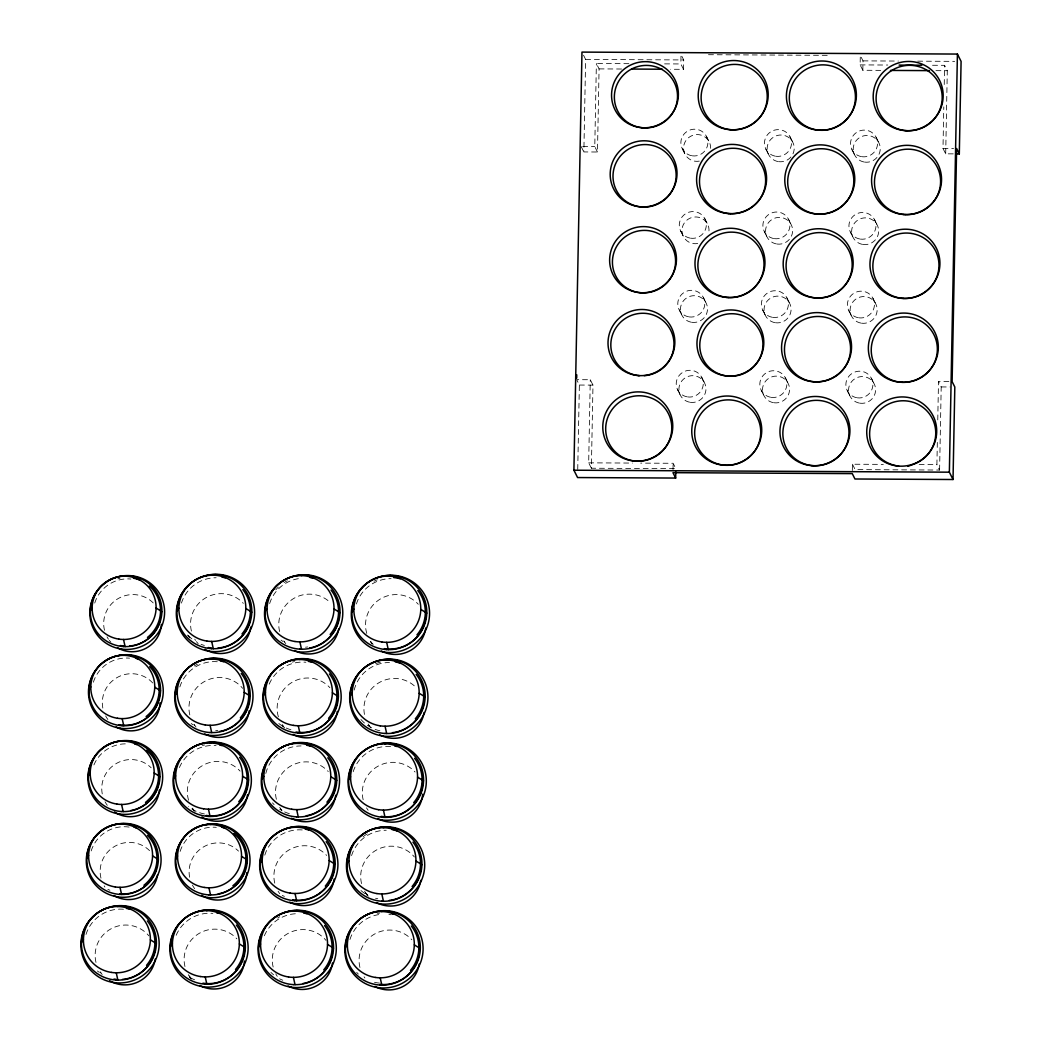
<?xml version="1.0" encoding="UTF-8"?>
<svg xmlns="http://www.w3.org/2000/svg" width="1042" height="1042" viewBox="0 0 1042 1042"><rect width="100%" height="100%" fill="white"/><g stroke="black" fill="none" stroke-linecap="round" stroke-linejoin="round"><path stroke-width="0.75" stroke-dasharray="5 3.75" d="M577.737 469.434L579.365 385.045L576.669 379.666L590.28 379.731L592.976 385.11L591.374 468.223L675.828 468.666L673.145 463.286L640.648 463.117M628.86 63.679L596.376 63.51L599.072 68.889L597.47 152.002L583.859 151.937L585.63 59.433L582.582 53.324M591.374 468.223L588.678 462.843L590.28 379.731M597.47 152.002L594.774 146.622L596.376 63.51M673.015 469.551L673.145 463.286M683.526 69.332L680.83 63.953L681.012 54.562L683.708 59.941L683.526 69.332L670.54 69.267M852.317 470.489L852.447 464.224L883.329 464.38M862.828 70.27L860.132 64.891L860.314 55.5L863.01 60.879L862.828 70.27L880.698 70.374M852.447 464.224L855.143 469.603L939.597 470.046L936.901 464.667L937.331 442.29M937.761 419.913L938.503 381.554L949.093 381.606M953.261 153.864L945.693 153.825L942.997 148.446L943.792 106.896M944.234 84.519L944.599 65.333L929.985 65.255M939.597 470.046L941.2 386.934L938.503 381.554M945.693 153.825L947.295 70.713L944.599 65.333M708.482 54.705L829.627 55.343M585.63 59.433L683.708 59.941M863.01 60.879L898.386 61.061M917.676 61.165L954.654 61.361M664.588 63.875L680.83 63.953M860.132 64.891L887.745 65.034M599.072 68.889L621.813 69.019M935.924 70.661L947.295 70.713M582.673 146.557L594.774 146.622M942.997 148.446L953.586 148.498M579.365 385.045L592.976 385.11M941.2 386.934L950.278 386.986M588.678 462.843L632.533 463.065M919.148 464.576L936.901 464.667M109.254 640.335L110.882 642.211M371.382 642.51L373.14 644.594M282.981 725.922L284.74 728.019M196.404 641.598L198.162 643.682M366.523 894.114L368.282 896.198M193.174 809.334L194.932 811.418M189.944 977.07L191.702 979.154M284.166 641.468L285.808 643.63M194.359 724.867L196 727.029M100.54 972.355L102.181 974.517M368.907 725.193L370.431 727.42M365.677 892.916L367.201 895.156L366.094 893.528M280.519 808.605L282.03 810.832M189.097 975.872L190.608 978.112L189.514 976.471M370.939 641.924L372.046 643.552L370.535 641.325A30.322 29.814 -26.6 0 0 372.281 643.669M282.551 725.336L283.645 726.964L282.135 724.737A30.322 29.814 -26.6 0 0 283.88 727.082M192.744 808.735L193.851 810.376L192.327 808.136A30.322 29.814 -26.6 0 0 194.072 810.481M876.101 137.231L878.797 142.624M851.978 149.696L854.674 155.076M874.512 219.615L877.208 224.994M850.389 232.079L853.085 237.459M872.988 298.338L875.684 303.717M790.044 136.789L792.741 142.168M848.878 310.79L851.574 316.169M765.935 149.24L768.631 154.62M871.451 378.337L874.147 383.717M788.455 219.159L791.152 224.551M847.341 390.789L850.025 396.181M764.346 231.624L767.042 237.003M706.45 136.346L709.146 141.725M786.944 297.882L789.641 303.261M682.328 148.811L685.024 154.19M762.822 310.334L765.518 315.726M785.394 377.881L788.091 383.274M704.861 218.729L707.557 224.108M761.285 390.346L763.981 395.726M680.752 231.181L683.435 236.56M703.35 297.439L706.033 302.831M679.228 309.904L681.924 315.283M701.8 377.451L704.496 382.831M581.162 146.544L583.859 151.937M677.691 389.903L680.387 395.283M697.723 243.515A13.572 13.338 -26.6 0 1 682.002 231.35A13.572 13.338 -26.6 0 1 696.056 216.957A13.572 13.338 -26.6 0 1 708.886 232.079M699.312 161.132A13.572 13.338 -26.6 0 1 683.617 149.423A13.572 13.338 -26.6 0 1 696.72 134.587A13.572 13.338 -26.6 0 1 710.605 148.329M107.313 805.31A28.968 28.473 -26.6 0 1 105.06 801.78M102.259 793.9A28.968 28.473 -26.6 0 1 151.155 767.772M93.923 764.932A34.086 33.513 -26.6 0 1 128.961 744.001M100.957 972.954A30.322 29.814 -26.6 0 1 100.11 971.756M95.994 962.43A30.322 29.814 -26.6 0 1 148.837 935.807M86.017 934.44A35.688 35.076 -26.6 0 1 123.881 909.262M99.342 972.368A35.688 35.076 -26.6 0 1 97.375 970.975M108.446 639.202A28.968 28.473 -26.6 0 1 107 636.805M104.5 630.293A28.968 28.473 -26.6 0 1 154.06 603.8M94.731 603.071A34.086 33.513 -26.6 0 1 130.901 579.026M117.837 578.831A34.086 33.513 -26.6 0 1 119.947 578.323M107.886 719.488A28.968 28.473 -26.6 0 1 105.646 715.958M102.832 708.078A28.968 28.473 -26.6 0 1 152.705 682.953M93.376 682.223A34.086 33.513 -26.6 0 1 129.547 658.166M104.903 887.042A28.968 28.473 -26.6 0 1 104.161 885.869M100.97 878.146A28.968 28.473 -26.6 0 1 149.566 850.637M91.188 850.923A34.086 33.513 -26.6 0 1 130.484 827.309M109.918 890.246A34.086 33.513 -26.6 0 1 107.86 889.347M195.557 640.4A30.322 29.814 -26.6 0 1 194.763 639.176M191.428 631.087A30.322 29.814 -26.6 0 1 243.32 603.344M189.826 637.704A35.688 35.076 -26.6 0 1 187.417 634.995M181.451 603.084A35.688 35.076 -26.6 0 1 216.124 577.75M204.362 645.454A35.688 35.076 -26.6 0 1 201.08 644.321M191.858 638.863A35.688 35.076 -26.6 0 1 187.534 634.63M284.596 642.067A30.322 29.814 -26.6 0 1 283.75 640.869M279.621 631.543A30.322 29.814 -26.6 0 1 330.483 602.758M269.644 603.552A35.688 35.076 -26.6 0 1 301.112 578.336M307.703 646.939A35.688 35.076 -26.6 0 1 305.514 647.199M282.968 641.481A35.688 35.076 -26.6 0 1 281.001 640.075M275.817 589.785A35.688 35.076 -26.6 0 1 278.331 587.102M284.101 582.556A35.688 35.076 -26.6 0 1 287.266 580.772M366.784 633.419A30.322 29.814 -26.6 0 1 418.285 604.269M356.416 603.995A35.688 35.076 -26.6 0 1 391.102 578.662M372.841 643.761A35.688 35.076 -26.6 0 1 370.757 642.575M374.039 581.228A35.688 35.076 -26.6 0 1 377.308 579.782M369.754 726.378A30.322 29.814 -26.6 0 1 368.126 723.956M364.466 714.434A30.322 29.814 -26.6 0 1 416.67 688.137M354.202 690.051A35.688 35.076 -26.6 0 1 389.487 662.53M379.913 730.794A35.688 35.076 -26.6 0 1 360.897 719.423M375.693 663.65A35.688 35.076 -26.6 0 1 382.349 661.8M278.383 716.831A30.322 29.814 -26.6 0 1 329.884 687.681M269.214 684.151A35.688 35.076 -26.6 0 1 305.892 662.243M290.939 729.778A35.688 35.076 -26.6 0 1 278.435 723.2M292.242 662.1A35.688 35.076 -26.6 0 1 294.456 661.566M194.789 725.466A30.322 29.814 -26.6 0 1 193.942 724.268M189.813 714.955A30.322 29.814 -26.6 0 1 242.656 688.319M179.836 686.952A35.688 35.076 -26.6 0 1 217.7 661.774M217.895 730.351A35.688 35.076 -26.6 0 1 215.707 730.598M193.161 724.893A35.688 35.076 -26.6 0 1 191.194 723.487M194.294 665.968A35.688 35.076 -26.6 0 1 197.459 664.171M188.576 800.23A30.322 29.814 -26.6 0 1 240.077 771.08M179.406 767.55A35.688 35.076 -26.6 0 1 216.085 745.642M204.427 813.971A35.688 35.076 -26.6 0 1 188.628 806.599M202.435 745.499A35.688 35.076 -26.6 0 1 204.649 744.965M281.353 809.803A30.322 29.814 -26.6 0 1 279.725 807.368M276.377 799.279A30.322 29.814 -26.6 0 1 328.269 771.549M265.814 773.464A35.688 35.076 -26.6 0 1 301.086 745.942M289.324 813.646A35.688 35.076 -26.6 0 1 279.738 809.217M274.137 804.619A35.688 35.076 -26.6 0 1 272.496 802.835M368.139 810.246A30.322 29.814 -26.6 0 1 366.51 807.824M363.163 799.735A30.322 29.814 -26.6 0 1 415.055 772.005M353.186 771.731A35.688 35.076 -26.6 0 1 391.063 746.567M367.422 895.273A30.322 29.814 -26.6 0 1 364.166 890.415M361.548 883.603A30.322 29.814 -26.6 0 1 414.403 856.98M351.571 855.599A35.688 35.076 -26.6 0 1 386.243 830.266M377.79 898.751A35.688 35.076 -26.6 0 1 375.576 898.269M364.895 893.541A35.688 35.076 -26.6 0 1 359.295 888.943M363.033 836.739A35.688 35.076 -26.6 0 1 368.126 833.392M364.908 977.982A30.322 29.814 -26.6 0 1 364.062 976.797M359.933 967.471A30.322 29.814 -26.6 0 1 411.824 939.741M358.331 974.101A35.688 35.076 -26.6 0 1 356.69 972.316M349.956 939.467A35.688 35.076 -26.6 0 1 381.437 914.264M388.913 914.42A35.688 35.076 -26.6 0 1 391.089 914.759M379.431 983.088A35.688 35.076 -26.6 0 1 372.867 981.838M377.504 913.404A35.688 35.076 -26.6 0 1 379.692 913.079M277.276 976.341A30.322 29.814 -26.6 0 1 275.765 973.827M273.147 967.015A30.322 29.814 -26.6 0 1 326.003 940.392M264.355 935.755A35.688 35.076 -26.6 0 1 297.856 913.678M282.812 980.248A35.688 35.076 -26.6 0 1 279.595 978.777M273.59 974.804A35.688 35.076 -26.6 0 1 270.907 972.355M277.641 918.028A35.688 35.076 -26.6 0 1 279.725 916.804M279.738 893.671A30.322 29.814 -26.6 0 1 278.11 891.236M274.762 883.147A30.322 29.814 -26.6 0 1 326.654 855.417M264.785 855.156A35.688 35.076 -26.6 0 1 302.662 829.979M284.427 896.381A35.688 35.076 -26.6 0 1 282.265 895.43M194.672 888.657A28.968 28.473 -26.6 0 1 192.418 885.114M189.618 877.247A28.968 28.473 -26.6 0 1 238.514 851.106M180.149 851.392A34.086 33.513 -26.6 0 1 216.319 827.335M190.842 978.217A30.322 29.814 -26.6 0 1 188.302 974.648M184.968 966.559A30.322 29.814 -26.6 0 1 236.847 938.816M176.176 935.286A35.688 35.076 -26.6 0 1 212.855 913.378M194.62 979.793A35.688 35.076 -26.6 0 1 188.315 976.484M860.015 403.202A13.572 13.338 -26.6 0 0 874.694 384.941A13.572 13.338 -26.6 0 0 851.548 381.698A13.572 13.338 -26.6 0 0 860.015 403.202M857.319 397.823A13.572 13.338 -26.6 0 0 871.998 379.548A13.572 13.338 -26.6 0 0 848.852 376.318A13.572 13.338 -26.6 0 0 857.319 397.823M773.972 402.759A13.572 13.338 -26.6 0 0 788.651 384.485A13.572 13.338 -26.6 0 0 765.492 381.255A13.572 13.338 -26.6 0 0 773.972 402.759M771.275 397.367A13.572 13.338 -26.6 0 0 785.955 379.106A13.572 13.338 -26.6 0 0 762.796 375.875A13.572 13.338 -26.6 0 0 771.275 397.367M690.364 402.316A13.572 13.338 -26.6 0 0 705.056 384.042A13.572 13.338 -26.6 0 0 681.898 380.812A13.572 13.338 -26.6 0 0 690.364 402.316M687.681 396.937A13.572 13.338 -26.6 0 0 702.36 378.663A13.572 13.338 -26.6 0 0 679.202 375.433A13.572 13.338 -26.6 0 0 687.681 396.937M861.565 323.202A13.572 13.338 -26.6 0 0 876.244 304.928A13.572 13.338 -26.6 0 0 853.085 301.698A13.572 13.338 -26.6 0 0 861.565 323.202M858.868 317.823A13.572 13.338 -26.6 0 0 873.548 299.549A13.572 13.338 -26.6 0 0 850.389 296.319A13.572 13.338 -26.6 0 0 858.868 317.823M775.508 322.746A13.572 13.338 -26.6 0 0 790.188 304.485A13.572 13.338 -26.6 0 0 767.042 301.242A13.572 13.338 -26.6 0 0 775.508 322.746M772.812 317.367A13.572 13.338 -26.6 0 0 787.491 299.093A13.572 13.338 -26.6 0 0 764.346 295.863A13.572 13.338 -26.6 0 0 772.812 317.367M691.914 322.317A13.572 13.338 -26.6 0 0 706.593 304.043A13.572 13.338 -26.6 0 0 683.448 300.812A13.572 13.338 -26.6 0 0 691.914 322.317M689.218 316.924A13.572 13.338 -26.6 0 0 703.897 298.663A13.572 13.338 -26.6 0 0 680.752 295.433A13.572 13.338 -26.6 0 0 689.218 316.924M863.076 244.479A13.572 13.338 -26.6 0 0 877.755 226.218A13.572 13.338 -26.6 0 0 854.609 222.988A13.572 13.338 -26.6 0 0 863.076 244.479M860.379 239.1A13.572 13.338 -26.6 0 0 875.059 220.839A13.572 13.338 -26.6 0 0 851.913 217.596A13.572 13.338 -26.6 0 0 860.379 239.1M777.032 244.036A13.572 13.338 -26.6 0 0 791.712 225.762A13.572 13.338 -26.6 0 0 768.553 222.532A13.572 13.338 -26.6 0 0 777.032 244.036M774.336 238.644A13.572 13.338 -26.6 0 0 789.015 220.383A13.572 13.338 -26.6 0 0 765.857 217.153A13.572 13.338 -26.6 0 0 774.336 238.644M690.729 238.214A13.572 13.338 -26.6 0 0 705.408 219.94A13.572 13.338 -26.6 0 0 682.263 216.71A13.572 13.338 -26.6 0 0 690.729 238.214M692.318 155.831A13.572 13.338 -26.6 0 0 706.997 137.57A13.572 13.338 -26.6 0 0 683.852 134.327A13.572 13.338 -26.6 0 0 692.318 155.831M778.608 161.653A13.572 13.338 -26.6 0 0 793.301 143.379A13.572 13.338 -26.6 0 0 770.142 140.149A13.572 13.338 -26.6 0 0 778.608 161.653M775.912 156.274A13.572 13.338 -26.6 0 0 790.604 138A13.572 13.338 -26.6 0 0 767.446 134.77A13.572 13.338 -26.6 0 0 775.912 156.274M864.665 162.109A13.572 13.338 -26.6 0 0 879.344 143.835A13.572 13.338 -26.6 0 0 856.198 140.605A13.572 13.338 -26.6 0 0 864.665 162.109M861.968 156.717A13.572 13.338 -26.6 0 0 876.648 138.456A13.572 13.338 -26.6 0 0 853.502 135.226A13.572 13.338 -26.6 0 0 861.968 156.717"/><path stroke-width="1.5" d="M675.776 471.792L675.659 478.057L577.581 477.549L573.908 470.216L581.97 52.1L957.416 54.067L961.089 61.387L959.304 153.903L956.282 153.877M576.695 378.038L576.76 374.807M675.659 478.057L672.963 472.677L852.265 473.615L854.961 478.994L953.026 479.515L949.366 472.182L957.416 54.067M953.026 479.515L954.811 387.012L952.114 381.632L956.608 148.511L959.304 153.903M90.354 610.69L92.152 607.668M89 689.843L90.797 686.808M88.414 775.665L90.211 772.643M86.825 858.543L88.622 855.508M175.772 859.012L177.57 855.977M176.906 611.12L178.872 608.124M175.29 694.988L177.257 691.992M265.098 611.589L267.065 608.593M173.675 778.856L175.642 775.86M81.471 942.476L83.438 939.48M263.483 695.457L265.45 692.461M351.87 612.045L353.837 609.036M261.855 779.325L263.821 776.316M170.445 946.592L172.412 943.596M350.255 695.913L352.222 692.904M260.24 863.193L262.206 860.184M348.64 779.781L350.607 776.772M258.624 947.061L260.591 944.052M347.025 863.649L348.992 860.64M345.41 947.517L347.377 944.508M910.955 465.253L913.261 464.354M913.626 464.224L915.618 463.43A33.175 32.615 -26.6 0 0 928.748 412.997A33.175 32.615 -26.6 0 0 876.283 414.156A33.175 32.615 -26.6 0 0 890.285 464.003L891.887 464.563A118.215 19.329 1.1 0 0 893.802 465.136L898.23 466.256M910.2 465.54L910.031 465.605A40.364 6.604 1.1 0 1 907.751 466.308M212.985 575.171L215.407 574.572M301.164 575.627L303.6 575.041M387.95 576.083L390.385 575.497M211.357 659.039L213.792 658.44M299.549 659.495L301.985 658.909M386.335 659.951L388.77 659.365M209.742 742.907L212.177 742.308M297.934 743.363L300.37 742.777M384.719 743.819L387.155 743.233M296.319 827.231L298.754 826.645M383.104 827.687L385.54 827.101M117.538 906.514L119.973 905.928M206.511 910.643L208.947 910.044M294.704 911.099L297.139 910.513M381.489 911.555L383.912 910.968M124.74 576.187L127.137 575.783M123.373 655.327L125.782 654.936M122.8 741.162L125.209 740.758M121.198 824.027L123.607 823.636M210.158 824.496L212.568 824.092M899.116 65.099L921.857 65.216M631.556 69.059L662.412 69.228M890.441 70.426L929.425 70.622M573.908 470.216L949.366 472.182M420.786 609.388L426.79 613.1M334 608.932L340.005 612.657M419.171 693.256L425.162 696.968M245.808 608.476L251.812 612.188M332.385 692.8L338.389 696.525M417.542 777.124L423.547 780.836M244.193 692.344L250.197 696.056M330.77 776.668L336.774 780.38M415.927 860.992L421.932 864.704M242.578 776.212L248.582 779.924M329.155 860.536L335.159 864.248M414.312 944.86L420.317 948.572M327.54 944.404L333.544 948.116M239.347 943.948L245.352 947.66M150.374 939.832L156.378 943.544M156.092 607.994L161.914 611.706M154.737 687.147L160.559 690.859M154.164 772.969L159.973 776.681M241.523 856.316L247.332 860.028M152.562 855.847L158.384 859.559M208.934 887.797L210.549 894.935M123.516 639.475L125.131 646.626M122.161 718.628L123.777 725.779M121.575 804.45L123.19 811.601M119.986 887.328L121.601 894.479M386.673 642.354L388.275 649.661M385.058 726.222L386.66 733.529M383.443 810.09L385.045 817.397M381.828 893.958L383.43 901.265M380.213 977.826L381.815 985.133M299.888 641.898L301.49 649.205M298.272 725.766L299.875 733.073M296.657 809.634L298.259 816.941M295.042 893.502L296.644 900.809M293.427 977.37L295.029 984.677M211.695 641.429L213.31 648.736M210.08 725.297L211.695 732.604M208.465 809.165L210.067 816.472M205.235 976.901L206.837 984.208M116.261 972.785L117.863 980.092M639.58 375.68A31.69 31.143 -26.6 0 1 615.718 328.165A31.69 31.143 -26.6 0 1 669.615 328.282A31.69 31.143 -26.6 0 1 644.23 375.693M159.387 790.018A28.968 28.473 -26.6 0 1 114.425 812.005M159.231 777.645A34.086 33.513 -26.6 0 1 130.81 810.559M146.531 750.188A34.086 33.513 -26.6 0 1 145.528 802.392M134.587 743.897A34.086 33.513 -26.6 0 1 136.697 744.587M155.219 959.122A30.322 29.814 -26.6 0 1 109.644 980.73M155.232 948.728A35.688 35.076 -26.6 0 1 122.526 979.376M116.144 979.337A35.688 35.076 -26.6 0 1 113.956 979.063M147.391 920.972A35.688 35.076 -26.6 0 1 146.544 965.335M126.499 908.429A35.688 35.076 -26.6 0 1 129.794 909.223M161.38 624.34A28.968 28.473 -26.6 0 1 117.551 647.772M161.093 609.648A34.086 33.513 -26.6 0 1 160.976 615.692M159.686 621.918A34.086 33.513 -26.6 0 1 129.612 646.001M123.503 645.962A34.086 33.513 -26.6 0 1 120.39 645.532M149.358 585.969A34.086 33.513 -26.6 0 1 147.469 637.417M133.376 578.18A34.086 33.513 -26.6 0 1 139.667 580.003M160.051 702.79A28.968 28.473 -26.6 0 1 116.196 726.912M159.621 694.845A34.086 33.513 -26.6 0 1 119.035 724.672M149.683 666.711A34.086 33.513 -26.6 0 1 146.101 716.57M136.228 658.401A34.086 33.513 -26.6 0 1 138.312 659.156M157.55 874.98A28.968 28.473 -26.6 0 1 114.021 895.612M156.144 869.77A34.086 33.513 -26.6 0 1 119.973 893.815M147.495 835.41A34.086 33.513 -26.6 0 1 143.926 885.27M134.053 827.101A34.086 33.513 -26.6 0 1 136.124 827.856M250.757 627.05A30.322 29.814 -26.6 0 1 205.092 649.374M250.041 620.641A35.688 35.076 -26.6 0 1 217.973 648.02M211.578 647.994A35.688 35.076 -26.6 0 1 208.309 647.525M242.838 589.616A35.688 35.076 -26.6 0 1 241.978 633.992M221.933 577.086A35.688 35.076 -26.6 0 1 225.241 577.867M338.728 628.964A30.322 29.814 -26.6 0 1 294.56 650.547M338.481 620.003A35.688 35.076 -26.6 0 1 309.435 648.059M331.03 590.085A35.688 35.076 -26.6 0 1 330.171 634.448M310.125 577.542A35.688 35.076 -26.6 0 1 313.434 578.336M425.735 627.961A30.322 29.814 -26.6 0 1 381.346 651.003M425.97 614.051A35.688 35.076 -26.6 0 1 384.368 648.632M417.803 590.54A35.688 35.076 -26.6 0 1 416.956 634.904M393.642 577.542A35.688 35.076 -26.6 0 1 400.206 578.792M424.016 712.559A30.322 29.814 -26.6 0 1 379.731 734.871M424.016 702.165A35.688 35.076 -26.6 0 1 392.417 732.695M416.188 674.408A35.688 35.076 -26.6 0 1 415.328 718.772M395.296 661.865A35.688 35.076 -26.6 0 1 400.792 663.376M337.334 711.373A30.322 29.814 -26.6 0 1 292.945 734.415M337.374 700.628A35.688 35.076 -26.6 0 1 295.967 732.044M329.402 673.953A35.688 35.076 -26.6 0 1 328.556 718.316M308.51 661.409A35.688 35.076 -26.6 0 1 311.805 662.204M249.142 710.918A30.322 29.814 -26.6 0 1 204.753 733.959M248.673 703.402A35.688 35.076 -26.6 0 1 219.641 731.458M241.223 673.484A35.688 35.076 -26.6 0 1 240.363 717.86M220.318 660.954A35.688 35.076 -26.6 0 1 223.626 661.735M247.527 794.786A30.322 29.814 -26.6 0 1 201.861 817.11M247.775 780.875A35.688 35.076 -26.6 0 1 206.16 815.456M239.608 757.352A35.688 35.076 -26.6 0 1 238.748 801.728M219.81 745.043A35.688 35.076 -26.6 0 1 222.011 745.603M335.719 795.241A30.322 29.814 -26.6 0 1 291.33 818.283M335.25 787.739A35.688 35.076 -26.6 0 1 306.205 815.795M327.787 757.821A35.688 35.076 -26.6 0 1 326.941 802.184M306.895 745.277A35.688 35.076 -26.6 0 1 310.19 746.072M422.661 794.238A30.322 29.814 -26.6 0 1 378.116 818.738M422.661 778.621A35.688 35.076 -26.6 0 1 381.138 816.368M414.573 758.276A35.688 35.076 -26.6 0 1 413.713 802.64M394.788 745.968A35.688 35.076 -26.6 0 1 396.976 746.528M420.786 880.295A30.322 29.814 -26.6 0 1 376.501 902.606M420.929 868.82A35.688 35.076 -26.6 0 1 420.408 872.063M419.21 876.439A35.688 35.076 -26.6 0 1 389.187 900.431M412.958 842.144A35.688 35.076 -26.6 0 1 412.098 886.508M392.066 829.601A35.688 35.076 -26.6 0 1 397.562 831.112M419.171 964.163A30.322 29.814 -26.6 0 1 374.886 986.474M419.431 946.357A35.688 35.076 -26.6 0 1 419.509 949.523M418.793 955.931A35.688 35.076 -26.6 0 1 380.083 984.377M411.343 926.012A35.688 35.076 -26.6 0 1 410.483 970.376M391.558 913.704A35.688 35.076 -26.6 0 1 393.746 914.264M332.489 962.977A30.322 29.814 -26.6 0 1 288.1 986.019M332.385 953.313A35.688 35.076 -26.6 0 1 302.975 983.531M324.557 925.557A35.688 35.076 -26.6 0 1 323.71 969.92M303.665 913.013A35.688 35.076 -26.6 0 1 306.96 913.808M334.104 879.109A30.322 29.814 -26.6 0 1 289.715 902.151M333.635 871.607A35.688 35.076 -26.6 0 1 292.737 899.78M326.172 841.689A35.688 35.076 -26.6 0 1 325.325 886.052M305.28 829.145A35.688 35.076 -26.6 0 1 308.575 829.94M246.798 872.649A28.968 28.473 -26.6 0 1 201.783 895.338M246.511 857.97A34.086 33.513 -26.6 0 1 246.394 864.013M245.104 870.226A34.086 33.513 -26.6 0 1 218.169 893.906M233.89 833.522A34.086 33.513 -26.6 0 1 232.887 885.739M221.946 827.244A34.086 33.513 -26.6 0 1 224.056 827.934M244.453 961.05A30.322 29.814 -26.6 0 1 199.908 985.563M244.453 945.446A35.688 35.076 -26.6 0 1 202.93 983.192M236.365 925.088A35.688 35.076 -26.6 0 1 235.518 969.464M216.58 912.779A35.688 35.076 -26.6 0 1 218.768 913.339M723.747 465.188A35.102 34.503 -26.6 0 0 758.433 415.524A35.102 34.503 -26.6 0 0 698.049 411.225A35.102 34.503 -26.6 0 0 723.747 465.188M725.31 465.253A33.175 32.602 -26.6 0 0 757.469 417.933A33.175 32.602 -26.6 0 0 700.367 414.586A33.175 32.602 -26.6 0 0 725.31 465.253M727.524 376.032A33.539 32.966 -26.6 0 0 760.66 328.595A33.539 32.966 -26.6 0 0 702.972 324.479A33.539 32.966 -26.6 0 0 727.524 376.032M729.061 376.175A31.69 31.143 -26.6 0 0 759.787 330.978A31.69 31.143 -26.6 0 0 705.239 327.774A31.69 31.143 -26.6 0 0 729.061 376.175M813.555 381.776A35.102 34.503 -26.6 0 0 848.24 332.124A35.102 34.503 -26.6 0 0 787.856 327.813A35.102 34.503 -26.6 0 0 813.555 381.776M815.118 381.841A33.175 32.602 -26.6 0 0 847.276 334.521A33.175 32.602 -26.6 0 0 790.175 331.174A33.175 32.602 -26.6 0 0 815.118 381.841M811.939 465.644A35.102 34.503 -26.6 0 0 846.625 415.992A35.102 34.503 -26.6 0 0 786.241 411.681A35.102 34.503 -26.6 0 0 811.939 465.644M813.502 465.709A33.175 32.602 -26.6 0 0 845.661 418.389A33.175 32.602 -26.6 0 0 788.56 415.042A33.175 32.602 -26.6 0 0 813.502 465.709M898.725 466.1A35.102 34.503 -26.6 0 0 933.398 416.448A35.102 34.503 -26.6 0 0 873.027 412.137A35.102 34.503 -26.6 0 0 898.725 466.1M900.34 382.232A35.102 34.503 -26.6 0 0 935.013 332.58A35.102 34.503 -26.6 0 0 874.642 328.269A35.102 34.503 -26.6 0 0 900.34 382.232M901.903 382.297A33.175 32.602 -26.6 0 0 934.062 334.977A33.175 32.602 -26.6 0 0 876.947 331.63A33.175 32.602 -26.6 0 0 901.903 382.297M901.955 298.364A35.102 34.503 -26.6 0 0 936.628 248.712A35.102 34.503 -26.6 0 0 876.257 244.401A35.102 34.503 -26.6 0 0 901.955 298.364M903.518 298.429A33.175 32.602 -26.6 0 0 935.677 251.109A33.175 32.602 -26.6 0 0 878.562 247.762A33.175 32.602 -26.6 0 0 903.518 298.429M815.17 297.908A35.102 34.503 -26.6 0 0 849.855 248.256A35.102 34.503 -26.6 0 0 789.471 243.945A35.102 34.503 -26.6 0 0 815.17 297.908M816.733 297.973A33.175 32.602 -26.6 0 0 848.891 250.653A33.175 32.602 -26.6 0 0 791.79 247.306A33.175 32.602 -26.6 0 0 816.733 297.973M726.977 297.452A35.102 34.503 -26.6 0 0 761.663 247.788A35.102 34.503 -26.6 0 0 701.279 243.489A35.102 34.503 -26.6 0 0 726.977 297.452M728.54 297.517A33.175 32.602 -26.6 0 0 760.712 250.197A33.175 32.602 -26.6 0 0 703.597 246.85A33.175 32.602 -26.6 0 0 728.54 297.517M728.605 213.584A35.102 34.503 -26.6 0 0 763.278 163.92A35.102 34.503 -26.6 0 0 702.894 159.621A35.102 34.503 -26.6 0 0 728.605 213.584M730.155 213.649A33.175 32.602 -26.6 0 0 762.327 166.329A33.175 32.602 -26.6 0 0 705.213 162.982A33.175 32.602 -26.6 0 0 730.155 213.649M816.785 214.04A35.102 34.503 -26.6 0 0 851.47 164.389A35.102 34.503 -26.6 0 0 791.086 160.077A35.102 34.503 -26.6 0 0 816.785 214.04M818.348 214.118A33.175 32.602 -26.6 0 0 850.506 166.785A33.175 32.602 -26.6 0 0 793.405 163.438A33.175 32.602 -26.6 0 0 818.348 214.118M903.57 214.496A35.102 34.503 -26.6 0 0 938.243 164.844A35.102 34.503 -26.6 0 0 877.872 160.533A35.102 34.503 -26.6 0 0 903.57 214.496M905.133 214.561A33.175 32.602 -26.6 0 0 937.292 167.241A33.175 32.602 -26.6 0 0 880.177 163.894A33.175 32.602 -26.6 0 0 905.133 214.561M905.185 130.628A35.102 34.503 -26.6 0 0 939.871 80.976A35.102 34.503 -26.6 0 0 879.487 76.665A35.102 34.503 -26.6 0 0 905.185 130.628M906.748 130.693A33.175 32.602 -26.6 0 0 938.907 83.373A33.175 32.602 -26.6 0 0 881.806 80.026A33.175 32.602 -26.6 0 0 906.748 130.693M818.4 130.172A35.102 34.503 -26.6 0 0 853.085 80.521A35.102 34.503 -26.6 0 0 792.702 76.209A35.102 34.503 -26.6 0 0 818.4 130.172M819.963 130.25A33.175 32.602 -26.6 0 0 852.135 82.917A33.175 32.602 -26.6 0 0 795.02 79.583A33.175 32.602 -26.6 0 0 819.963 130.25M730.221 129.716A35.102 34.503 -26.6 0 0 764.893 80.052A35.102 34.503 -26.6 0 0 704.509 75.753A35.102 34.503 -26.6 0 0 730.221 129.716M731.784 129.781A33.175 32.602 -26.6 0 0 763.942 82.461A33.175 32.602 -26.6 0 0 706.828 79.114A33.175 32.602 -26.6 0 0 731.784 129.781M638.577 375.563A33.539 32.966 -26.6 0 0 671.699 328.126A33.539 32.966 -26.6 0 0 614.025 324.01A33.539 32.966 -26.6 0 0 638.577 375.563M640.752 206.863A33.539 32.966 -26.6 0 0 673.874 159.426A33.539 32.966 -26.6 0 0 616.2 155.31A33.539 32.966 -26.6 0 0 640.752 206.863M642.289 207.019A31.69 31.143 -26.6 0 0 673.002 161.81A31.69 31.143 -26.6 0 0 618.453 158.618A31.69 31.143 -26.6 0 0 642.289 207.019M642.106 127.71A33.539 32.966 -26.6 0 0 675.229 80.273A33.539 32.966 -26.6 0 0 617.554 76.17A33.539 32.966 -26.6 0 0 642.106 127.71M643.643 127.866A31.69 31.143 -26.6 0 0 674.369 82.657A31.69 31.143 -26.6 0 0 619.808 79.466A31.69 31.143 -26.6 0 0 643.643 127.866M634.773 461.059A35.102 34.503 -26.6 0 0 669.459 411.408A35.102 34.503 -26.6 0 0 609.075 407.096A35.102 34.503 -26.6 0 0 634.773 461.059M636.336 461.137A33.175 32.602 -26.6 0 0 668.495 413.804A33.175 32.602 -26.6 0 0 611.394 410.47A33.175 32.602 -26.6 0 0 636.336 461.137M640.166 292.685A33.539 32.966 -26.6 0 0 673.301 245.248A33.539 32.966 -26.6 0 0 615.627 241.145A33.539 32.966 -26.6 0 0 640.166 292.685M641.703 292.841A31.69 31.143 -26.6 0 0 672.429 247.631A31.69 31.143 -26.6 0 0 617.88 244.44A31.69 31.143 -26.6 0 0 641.703 292.841M119.817 814.076A37.499 36.835 -23.1 0 0 160.038 763.434A37.499 36.835 -23.1 0 0 95.968 754.903A37.499 36.835 -23.1 0 0 119.817 814.076M116.912 804.085A32.081 31.534 -26.6 0 0 152.145 761.311A32.081 31.534 -26.6 0 0 97.505 753.014A32.081 31.534 -26.6 0 0 116.912 804.085M121.536 811.536A35.91 35.298 -26.6 0 0 156.443 760.36A35.91 35.298 -26.6 0 0 94.614 756.635A35.91 35.298 -26.6 0 0 121.536 811.536M114.294 982.619A39.257 38.567 -23.3 0 0 156.417 929.607A39.257 38.567 -23.3 0 0 89.338 920.672A39.257 38.567 -23.3 0 0 114.294 982.619M111.377 972.407A33.591 33.018 -26.6 0 0 148.251 927.614A33.591 33.018 -26.6 0 0 91.071 918.927A33.591 33.018 -26.6 0 0 111.377 972.407M116.131 980.027A37.603 36.952 -26.6 0 0 152.679 926.442A37.603 36.952 -26.6 0 0 87.958 922.548A37.603 36.952 -26.6 0 0 116.131 980.027M121.745 649.101A37.499 36.835 -23.1 0 0 161.979 598.46A37.499 36.835 -23.1 0 0 97.909 589.928A37.499 36.835 -23.1 0 0 121.745 649.101M118.853 639.111A32.081 31.534 -26.6 0 0 154.073 596.337A32.081 31.534 -26.6 0 0 99.446 588.04A32.081 31.534 -26.6 0 0 118.853 639.111M123.477 646.561A35.91 35.298 -26.6 0 0 158.384 595.386A35.91 35.298 -26.6 0 0 96.554 591.661A35.91 35.298 -26.6 0 0 123.477 646.561M120.39 728.254A37.499 36.835 -23.1 0 0 160.624 677.613A37.499 36.835 -23.1 0 0 96.541 669.081A37.499 36.835 -23.1 0 0 120.39 728.254M117.499 718.264A32.081 31.534 -26.6 0 0 152.718 675.49A32.081 31.534 -26.6 0 0 98.091 667.193A32.081 31.534 -26.6 0 0 117.499 718.264M122.109 725.714A35.91 35.298 -26.6 0 0 157.016 674.539A35.91 35.298 -26.6 0 0 95.2 670.814A35.91 35.298 -26.6 0 0 122.109 725.714M118.215 896.954A37.499 36.835 -23.1 0 0 158.449 846.312A37.499 36.835 -23.1 0 0 94.366 837.781A37.499 36.835 -23.1 0 0 118.215 896.954M115.31 886.963A32.081 31.534 -26.6 0 0 150.543 844.189A32.081 31.534 -26.6 0 0 95.916 835.892A32.081 31.534 -26.6 0 0 115.31 886.963M119.934 894.414A35.91 35.298 -26.6 0 0 154.841 843.238A35.91 35.298 -26.6 0 0 93.025 839.513A35.91 35.298 -26.6 0 0 119.934 894.414M209.729 651.276A39.257 38.567 -23.3 0 0 251.851 598.251A39.257 38.567 -23.3 0 0 184.773 589.316A39.257 38.567 -23.3 0 0 209.729 651.276M206.824 641.051A33.591 33.018 -26.6 0 0 243.698 596.271A33.591 33.018 -26.6 0 0 186.505 587.584A33.591 33.018 -26.6 0 0 206.824 641.051M211.565 648.671A37.603 36.952 -26.6 0 0 248.113 595.099A37.603 36.952 -26.6 0 0 183.392 591.205A37.603 36.952 -26.6 0 0 211.565 648.671M297.921 651.732A39.257 38.567 -23.3 0 0 340.044 598.72A39.257 38.567 -23.3 0 0 272.965 589.785A39.257 38.567 -23.3 0 0 297.921 651.732M295.003 641.507A33.591 33.018 -26.6 0 0 331.89 596.727A33.591 33.018 -26.6 0 0 274.697 588.04A33.591 33.018 -26.6 0 0 295.003 641.507M299.757 649.14A37.603 36.952 -26.6 0 0 336.305 595.555A37.603 36.952 -26.6 0 0 271.584 591.661A37.603 36.952 -26.6 0 0 299.757 649.14M384.706 652.188A39.257 38.567 -23.3 0 0 426.816 599.176A39.257 38.567 -23.3 0 0 359.75 590.241A39.257 38.567 -23.3 0 0 384.706 652.188M381.789 641.963A33.591 33.018 -26.6 0 0 418.663 597.183A33.591 33.018 -26.6 0 0 361.483 588.496A33.591 33.018 -26.6 0 0 381.789 641.963M386.543 649.596A37.603 36.952 -26.6 0 0 423.078 596.011A37.603 36.952 -26.6 0 0 358.37 592.116A37.603 36.952 -26.6 0 0 386.543 649.596M383.091 736.056A39.257 38.567 -23.3 0 0 425.201 683.044A39.257 38.567 -23.3 0 0 358.135 674.109A39.257 38.567 -23.3 0 0 383.091 736.056M380.174 725.831A33.591 33.018 -26.6 0 0 417.047 681.051A33.591 33.018 -26.6 0 0 359.868 672.364A33.591 33.018 -26.6 0 0 380.174 725.831M384.928 733.464A37.603 36.952 -26.6 0 0 421.463 679.879A37.603 36.952 -26.6 0 0 356.742 675.984A37.603 36.952 -26.6 0 0 384.928 733.464M296.306 735.6A39.257 38.567 -23.3 0 0 338.429 682.588A39.257 38.567 -23.3 0 0 271.35 673.653A39.257 38.567 -23.3 0 0 296.306 735.6M293.388 725.375A33.591 33.018 -26.6 0 0 330.262 680.595A33.591 33.018 -26.6 0 0 273.082 671.908A33.591 33.018 -26.6 0 0 293.388 725.375M298.142 733.008A37.603 36.952 -26.6 0 0 334.69 679.423A37.603 36.952 -26.6 0 0 269.969 675.529A37.603 36.952 -26.6 0 0 298.142 733.008M208.113 735.144A39.257 38.567 -23.3 0 0 250.236 682.119A39.257 38.567 -23.3 0 0 183.158 673.184A39.257 38.567 -23.3 0 0 208.113 735.144M205.196 724.919A33.591 33.018 -26.6 0 0 242.083 680.139A33.591 33.018 -26.6 0 0 184.89 671.452A33.591 33.018 -26.6 0 0 205.196 724.919M209.95 732.539A37.603 36.952 -26.6 0 0 246.498 678.967A37.603 36.952 -26.6 0 0 181.777 675.073A37.603 36.952 -26.6 0 0 209.95 732.539M206.498 819.012A39.257 38.567 -23.3 0 0 248.621 765.987A39.257 38.567 -23.3 0 0 181.542 757.052A39.257 38.567 -23.3 0 0 206.498 819.012M203.581 808.787A33.591 33.018 -26.6 0 0 240.468 764.007A33.591 33.018 -26.6 0 0 183.275 755.32A33.591 33.018 -26.6 0 0 203.581 808.787M208.335 816.407A37.603 36.952 -26.6 0 0 244.883 762.835A37.603 36.952 -26.6 0 0 180.162 758.941A37.603 36.952 -26.6 0 0 208.335 816.407M294.691 819.468A39.257 38.567 -23.3 0 0 336.8 766.456A39.257 38.567 -23.3 0 0 269.735 757.521A39.257 38.567 -23.3 0 0 294.691 819.468M291.773 809.243A33.591 33.018 -26.6 0 0 328.647 764.463A33.591 33.018 -26.6 0 0 271.467 755.776A33.591 33.018 -26.6 0 0 291.773 809.243M296.527 816.876A37.603 36.952 -26.6 0 0 333.075 763.291A37.603 36.952 -26.6 0 0 268.354 759.397A37.603 36.952 -26.6 0 0 296.527 816.876M381.476 819.924A39.257 38.567 -23.3 0 0 423.586 766.912A39.257 38.567 -23.3 0 0 356.52 757.977A39.257 38.567 -23.3 0 0 381.476 819.924M378.559 809.699A33.591 33.018 -26.6 0 0 415.432 764.919A33.591 33.018 -26.6 0 0 358.24 756.231A33.591 33.018 -26.6 0 0 378.559 809.699M383.313 817.332A37.603 36.952 -26.6 0 0 419.848 763.747A37.603 36.952 -26.6 0 0 355.127 759.852A37.603 36.952 -26.6 0 0 383.313 817.332M379.861 903.792A39.257 38.567 -23.3 0 0 421.971 850.78A39.257 38.567 -23.3 0 0 354.892 841.845A39.257 38.567 -23.3 0 0 379.861 903.792M376.943 893.567A33.591 33.018 -26.6 0 0 413.817 848.787A33.591 33.018 -26.6 0 0 356.625 840.099A33.591 33.018 -26.6 0 0 376.943 893.567M381.698 901.2A37.603 36.952 -26.6 0 0 418.233 847.615A37.603 36.952 -26.6 0 0 353.512 843.72A37.603 36.952 -26.6 0 0 381.698 901.2M378.246 987.66A39.257 38.567 -23.3 0 0 420.356 934.648A39.257 38.567 -23.3 0 0 353.277 925.713A39.257 38.567 -23.3 0 0 378.246 987.66M375.328 977.435A33.591 33.018 -26.6 0 0 412.202 932.655A33.591 33.018 -26.6 0 0 355.009 923.967A33.591 33.018 -26.6 0 0 375.328 977.435M380.07 985.068A37.603 36.952 -26.6 0 0 416.618 931.483A37.603 36.952 -26.6 0 0 351.896 927.588A37.603 36.952 -26.6 0 0 380.07 985.068M291.46 987.204A39.257 38.567 -23.3 0 0 333.57 934.192A39.257 38.567 -23.3 0 0 266.505 925.257A39.257 38.567 -23.3 0 0 291.46 987.204M288.543 976.979A33.591 33.018 -26.6 0 0 325.417 932.199A33.591 33.018 -26.6 0 0 268.237 923.512A33.591 33.018 -26.6 0 0 288.543 976.979M293.297 984.612A37.603 36.952 -26.6 0 0 329.832 931.027A37.603 36.952 -26.6 0 0 265.124 927.133A37.603 36.952 -26.6 0 0 293.297 984.612M293.076 903.336A39.257 38.567 -23.3 0 0 335.185 850.324A39.257 38.567 -23.3 0 0 268.12 841.389A39.257 38.567 -23.3 0 0 293.076 903.336M290.158 893.111A33.591 33.018 -26.6 0 0 327.032 848.331A33.591 33.018 -26.6 0 0 269.852 839.644A33.591 33.018 -26.6 0 0 290.158 893.111M294.912 900.744A37.603 36.952 -26.6 0 0 331.46 847.159A37.603 36.952 -26.6 0 0 266.739 843.265A37.603 36.952 -26.6 0 0 294.912 900.744M207.176 897.423A37.499 36.835 -23.1 0 0 247.397 846.768A37.499 36.835 -23.1 0 0 183.327 838.237A37.499 36.835 -23.1 0 0 207.176 897.423M204.271 887.432A32.081 31.534 -26.6 0 0 239.504 844.645A32.081 31.534 -26.6 0 0 184.864 836.361A32.081 31.534 -26.6 0 0 204.271 887.432M208.895 894.883A35.91 35.298 -26.6 0 0 243.802 843.694A35.91 35.298 -26.6 0 0 181.972 839.969A35.91 35.298 -26.6 0 0 208.895 894.883M203.268 986.748A39.257 38.567 -23.3 0 0 245.391 933.723A39.257 38.567 -23.3 0 0 178.312 924.788A39.257 38.567 -23.3 0 0 203.268 986.748M200.351 976.523A33.591 33.018 -26.6 0 0 237.224 931.743A33.591 33.018 -26.6 0 0 180.045 923.056A33.591 33.018 -26.6 0 0 200.351 976.523M205.105 984.143A37.603 36.952 -26.6 0 0 241.653 930.571A37.603 36.952 -26.6 0 0 176.932 926.677A37.603 36.952 -26.6 0 0 205.105 984.143"/></g></svg>
